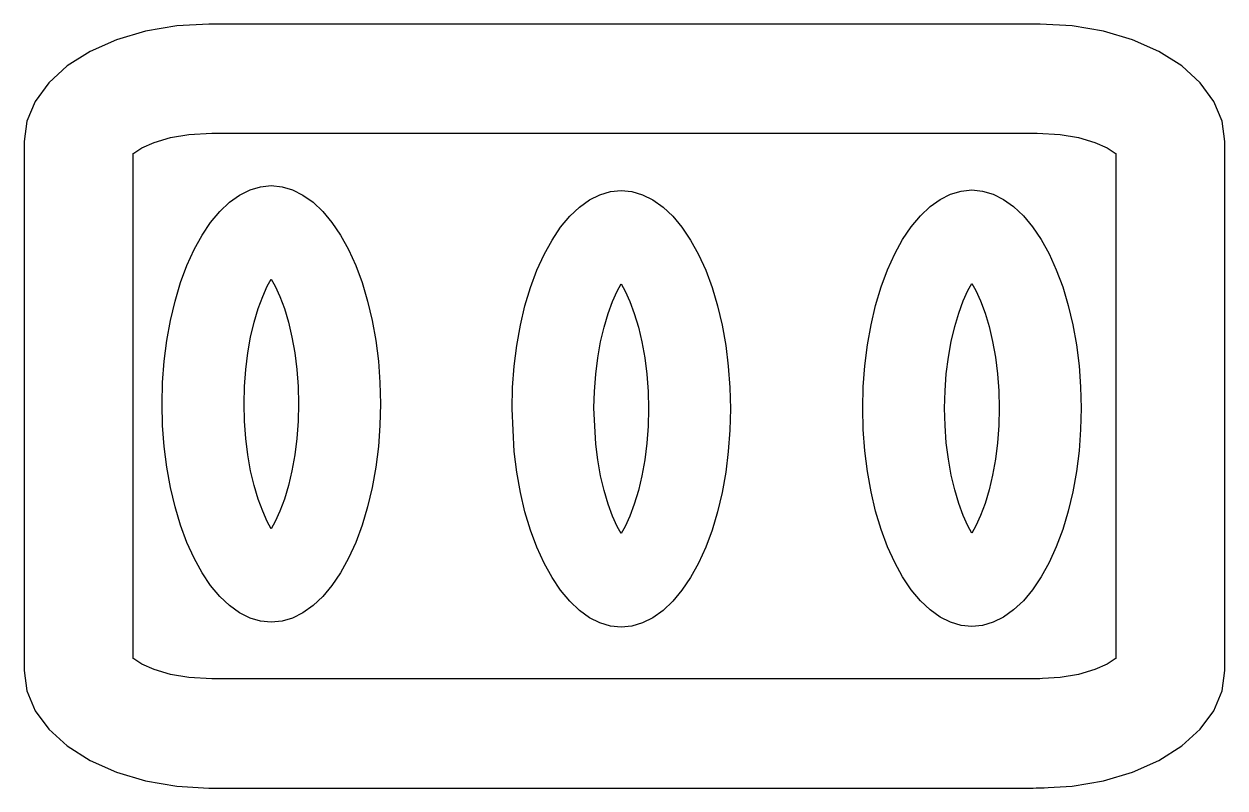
# Model space of a CAD drawing. Header units: millimetres. Extents: x 169.7 to 191.7, y -204.4 to -190.4.
import ezdxf

# ---------------------------------------------------------------- set-up
doc = ezdxf.new("R2010")
doc.units = ezdxf.units.MM
doc.layers.add('port', color=4, linetype='Continuous')
doc.layers.add('window', color=5, linetype='Continuous')

msp = doc.modelspace()

# ---------------------------------------------------------------- linework, layer by layer
at = {"layer": 'port'}
for points in [[(174.27, -193.364), (174.466, -193.383), (174.66, -193.44), (174.85, -193.536), (175.035, -193.668), (175.213, -193.836), (175.381, -194.038), (175.539, -194.272), (175.684, -194.535), (175.816, -194.826), (175.933, -195.141), (176.034, -195.478), (176.118, -195.833), (176.184, -196.202), (176.231, -196.583), (176.26, -196.971), (176.27, -197.364), (176.26, -197.756), (176.231, -198.144), (176.184, -198.525), (176.118, -198.894), (176.034, -199.249), (175.933, -199.586), (175.816, -199.901), (175.684, -200.192), (175.539, -200.456), (175.381, -200.689), (175.213, -200.891), (175.035, -201.059), (174.85, -201.191), (174.66, -201.287), (174.466, -201.344), (174.27, -201.364), (174.074, -201.344), (173.88, -201.287), (173.689, -201.191), (173.504, -201.059), (173.327, -200.891), (173.159, -200.689), (173.001, -200.456), (172.856, -200.192), (172.724, -199.901), (172.607, -199.586), (172.506, -199.249), (172.422, -198.894), (172.356, -198.525), (172.308, -198.144), (172.279, -197.756), (172.27, -197.364), (172.279, -196.971), (172.308, -196.583), (172.356, -196.202), (172.422, -195.833), (172.506, -195.478), (172.607, -195.141), (172.724, -194.826), (172.856, -194.535), (173.001, -194.272), (173.159, -194.038), (173.327, -193.836), (173.504, -193.668), (173.689, -193.536), (173.88, -193.44), (174.074, -193.383)], [(180.68, -193.453), (180.877, -193.472), (181.071, -193.53), (181.261, -193.625), (181.446, -193.758), (181.623, -193.925), (181.792, -194.127), (181.949, -194.361), (182.095, -194.625), (182.227, -194.915), (182.343, -195.231), (182.444, -195.567), (182.528, -195.922), (182.594, -196.292), (182.642, -196.673), (182.671, -197.061), (182.68, -197.453), (182.671, -197.845), (182.642, -198.233), (182.594, -198.614), (182.528, -198.984), (182.444, -199.339), (182.343, -199.675), (182.227, -199.991), (182.095, -200.281), (181.949, -200.545), (181.792, -200.779), (181.623, -200.981), (181.446, -201.149), (181.261, -201.281), (181.071, -201.376), (180.877, -201.434), (180.68, -201.453), (180.484, -201.434), (180.29, -201.376), (180.1, -201.281), (179.915, -201.149), (179.738, -200.981), (179.569, -200.779), (179.412, -200.545), (179.266, -200.281), (179.134, -199.991), (179.018, -199.675), (178.917, -199.339), (178.833, -198.984), (178.767, -198.614), (178.719, -198.233), (178.68, -197.453), (178.69, -197.061), (178.719, -196.673), (178.767, -196.292), (178.833, -195.922), (178.917, -195.567), (179.018, -195.231), (179.134, -194.915), (179.266, -194.625), (179.412, -194.361), (179.569, -194.127), (179.738, -193.925), (179.915, -193.758), (180.1, -193.625), (180.29, -193.53), (180.484, -193.472)], [(187.104, -193.443), (187.3, -193.463), (187.494, -193.52), (187.685, -193.616), (187.869, -193.748), (188.047, -193.916), (188.215, -194.117), (188.373, -194.351), (188.518, -194.615), (188.65, -194.906), (188.767, -195.221), (188.868, -195.558), (188.952, -195.913), (189.018, -196.282), (189.066, -196.663), (189.094, -197.051), (189.104, -197.443), (189.094, -197.835), (189.066, -198.224), (189.018, -198.604), (188.952, -198.974), (188.868, -199.329), (188.767, -199.666), (188.65, -199.981), (188.518, -200.272), (188.373, -200.535), (188.215, -200.769), (188.047, -200.971), (187.869, -201.139), (187.685, -201.271), (187.494, -201.366), (187.3, -201.424), (187.104, -201.443), (186.908, -201.424), (186.714, -201.366), (186.523, -201.271), (186.339, -201.139), (186.161, -200.971), (185.993, -200.769), (185.835, -200.535), (185.69, -200.272), (185.558, -199.981), (185.441, -199.666), (185.34, -199.329), (185.256, -198.974), (185.19, -198.604), (185.142, -198.224), (185.114, -197.835), (185.104, -197.443), (185.114, -197.051), (185.142, -196.663), (185.19, -196.282), (185.256, -195.913), (185.34, -195.558), (185.441, -195.221), (185.558, -194.906), (185.69, -194.615), (185.835, -194.351), (185.993, -194.117), (186.161, -193.916), (186.339, -193.748), (186.523, -193.616), (186.714, -193.52), (186.908, -193.463)], [(174.27, -199.65), (174.197, -199.519), (174.112, -199.33), (174.03, -199.109), (173.955, -198.861), (173.891, -198.589), (173.839, -198.299), (173.801, -197.995), (173.778, -197.682), (173.77, -197.364), (173.778, -197.045), (173.801, -196.732), (173.839, -196.428), (173.891, -196.138), (173.955, -195.866), (174.03, -195.618), (174.112, -195.397), (174.197, -195.208), (174.27, -195.077), (174.342, -195.208), (174.428, -195.397), (174.51, -195.618), (174.584, -195.866), (174.648, -196.138), (174.7, -196.428), (174.738, -196.732), (174.762, -197.045), (174.769, -197.364), (174.762, -197.682), (174.738, -197.995), (174.7, -198.299), (174.648, -198.589), (174.584, -198.861), (174.51, -199.109), (174.428, -199.33), (174.342, -199.519)], [(180.68, -199.74), (180.608, -199.609), (180.523, -199.42), (180.441, -199.199), (180.366, -198.95), (180.302, -198.679), (180.25, -198.389), (180.214, -198.103), (180.181, -197.435), (180.189, -197.135), (180.212, -196.821), (180.25, -196.517), (180.302, -196.227), (180.366, -195.956), (180.441, -195.707), (180.523, -195.486), (180.608, -195.297), (180.68, -195.166), (180.753, -195.297), (180.838, -195.486), (180.92, -195.707), (180.995, -195.956), (181.059, -196.227), (181.111, -196.517), (181.149, -196.821), (181.172, -197.135), (181.18, -197.453), (181.172, -197.771), (181.149, -198.085), (181.111, -198.389), (181.059, -198.679), (180.995, -198.95), (180.92, -199.199), (180.838, -199.42), (180.753, -199.609)], [(187.104, -199.73), (187.032, -199.599), (186.946, -199.41), (186.864, -199.189), (186.79, -198.941), (186.725, -198.669), (186.674, -198.379), (186.635, -198.075), (186.612, -197.761), (186.604, -197.443), (186.612, -197.125), (186.635, -196.812), (186.674, -196.508), (186.725, -196.218), (186.79, -195.946), (186.864, -195.698), (186.946, -195.477), (187.032, -195.288), (187.104, -195.157), (187.176, -195.288), (187.262, -195.477), (187.344, -195.698), (187.418, -195.946), (187.482, -196.218), (187.534, -196.508), (187.572, -196.812), (187.596, -197.125), (187.603, -197.443), (187.596, -197.761), (187.572, -198.075), (187.534, -198.379), (187.482, -198.669), (187.418, -198.941), (187.344, -199.189), (187.262, -199.41), (187.176, -199.599)]]:
    msp.add_lwpolyline(points, close=True, dxfattribs=at)
at = {"layer": 'window'}
for points in [[(188.189, -204.402), (188.198, -204.402), (188.208, -204.402), (188.217, -204.402), (188.226, -204.402), (188.281, -204.401), (188.355, -204.4), (188.429, -204.397), (188.503, -204.394), (188.943, -204.369), (189.513, -204.272), (190.048, -204.113), (190.531, -203.898), (190.948, -203.632), (191.287, -203.325), (191.536, -202.985), (191.689, -202.622), (191.74, -202.248), (191.74, -192.556), (191.689, -192.182), (191.536, -191.819), (191.287, -191.479), (190.948, -191.171), (190.531, -190.906), (190.048, -190.69), (189.513, -190.532), (188.943, -190.434), (188.355, -190.402), (173.125, -190.402), (172.537, -190.434), (171.967, -190.532), (171.432, -190.69), (170.949, -190.906), (170.532, -191.171), (170.193, -191.479), (169.944, -191.819), (169.791, -192.182), (169.74, -192.556), (169.74, -202.248), (169.791, -202.622), (169.944, -202.985), (170.193, -203.325), (170.532, -203.632), (170.949, -203.898), (171.432, -204.113), (171.967, -204.272), (172.537, -204.369), (173.125, -204.402)], [(171.74, -202.028), (171.74, -192.776), (171.75, -192.766), (171.898, -192.672), (172.127, -192.57), (172.421, -192.483), (172.761, -192.425), (173.18, -192.402), (188.3, -192.402), (188.719, -192.425), (189.059, -192.483), (189.353, -192.57), (189.582, -192.672), (189.73, -192.766), (189.74, -192.776), (189.74, -202.028), (189.73, -202.037), (189.582, -202.131), (189.353, -202.233), (189.059, -202.32), (188.719, -202.378), (188.398, -202.396), (188.346, -202.399), (188.3, -202.4), (188.255, -202.401), (188.191, -202.402), (188.188, -202.402), (173.18, -202.402), (172.761, -202.378), (172.421, -202.32), (172.127, -202.233), (171.898, -202.131), (171.75, -202.037)]]:
    msp.add_lwpolyline(points, close=True, dxfattribs=at)

doc.saveas('drawing.dxf')
